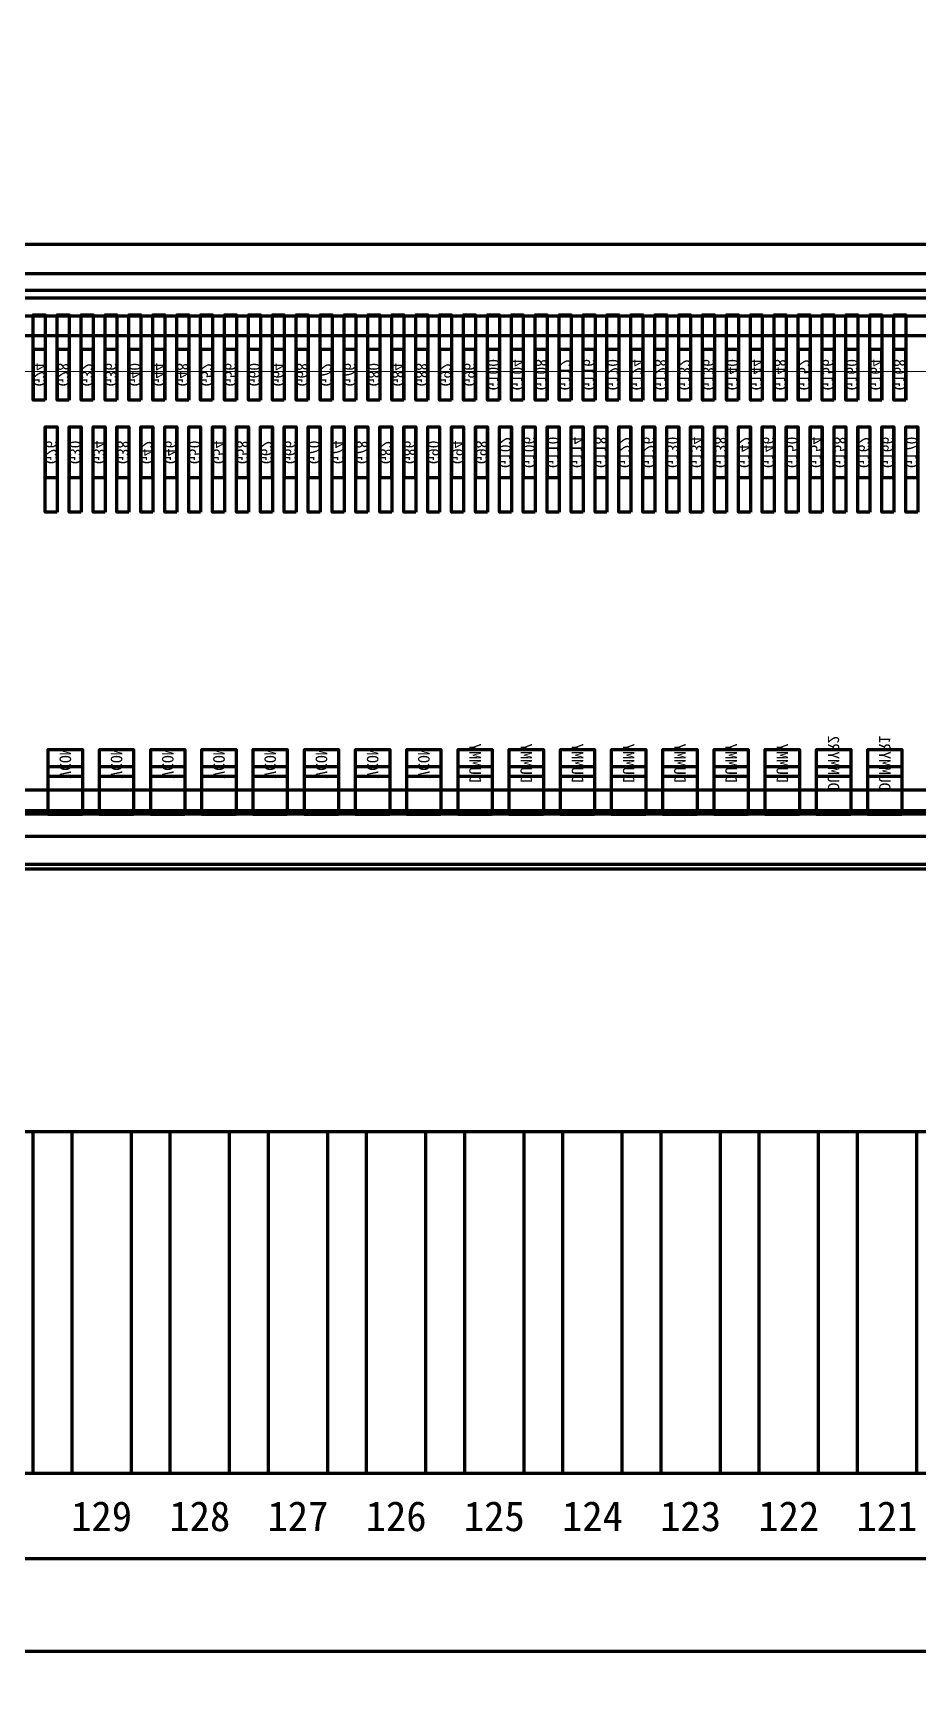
# Model space of a CAD drawing. Extents: x -128 to 4168, y -1774 to 38.
# Drawn here: x 2012.493 to 2013.529, y -869.566 to -867.614 of the extents above; entities that cross this region are included whole.
import ezdxf
from ezdxf.enums import TextEntityAlignment as Align

# ---------------------------------------------------------------- set-up
doc = ezdxf.new("R2010")
doc.units = 0
doc.header["$LTSCALE"] = 16.335
for name, color, linetype, lineweight in [('dim', 3, 'Continuous', 13), ('L122.drawing', 7, 'Continuous', 100), ('LCD', 4, 'Continuous', 9), ('OBJ-DIM', 2, 'Continuous', 15), ('TFT_line.drawing', 3, 'Continuous', 100)]:
    doc.layers.add(name, color=color, linetype=linetype, lineweight=lineweight)
doc.layers.add('DIM（标注）', color=3, linetype='Continuous')
doc.layers.add('LCD-FPC', color=6, linetype='Continuous')
doc.styles.add('Arial', font='simhei.ttf')
doc.styles.get("Standard").update_dxf_attribs({"font": '', "width": 0.8})
doc.styles.get('Standard').set_extended_font_data('NSimSun')
doc.dimstyles.new('STANDARD$0', dxfattribs={"dimtxt": 1.6, "dimasz": 1.2, "dimexe": 0.6, "dimexo": 0.6, "dimgap": 0.6, "dimtad": 1, "dimzin": 9, "dimdsep": 46, "dimtxsty": 'Standard', "dimcen": 0.198, "dimazin": 0, "dimtfac": 1, "dimtmove": 0, "dimatfit": 3, "dimfxl": 1, "dimtolj": 1, "dimtzin": 0, "dimlwd": -1, "dimlwe": -1, "dimarcsym": 0})
doc.dimstyles.new('标注-赛华', dxfattribs={"dimtxt": 2.5, "dimasz": 2.5, "dimexe": 1.25, "dimexo": 0.65, "dimtad": 1, "dimzin": 1, "dimdsep": 46, "dimtxsty": 'Arial', "dimcen": 1.5, "dimadec": 0, "dimazin": 0, "dimtfac": 1, "dimtmove": 0, "dimatfit": 3, "dimfxl": 1, "dimtolj": 1, "dimtzin": 0, "dimarcsym": 0})
doc.dimstyles.new('标注模版', dxfattribs={"dimtxt": 1.5, "dimasz": 2, "dimexe": 0.5, "dimexo": 0.5, "dimgap": 0.2, "dimtad": 1, "dimzin": 1, "dimdsep": 46, "dimtxsty": 'Arial', "dimcen": 1, "dimclrd": 3, "dimclre": 3, "dimclrt": 3, "dimadec": 0, "dimazin": 0, "dimtp": 1.2, "dimtm": 1.2, "dimtfac": 1, "dimtmove": 0, "dimatfit": 3, "dimfxl": 1, "dimtolj": 1, "dimarcsym": 0})

# ---------------------------------------------------------------- blocks, each defined once
blk = doc.blocks.new('*D834')
at = {"layer": 'Defpoints', "color": 0}
for p in [(1829.9211, -534.4975), (1806.7256, -576.0275), (1827.5846, -576.0275), (2017.2276, -827.7448), (1987.1938, -872.1748), (2014.8911, -872.1748)]:
    blk.add_point(p, dxfattribs=at)
at = {"layer": 'dim', "color": 3, "lineweight": -2}
for p, q in [((1829.0111, -534.4975), (1804.9756, -534.4975)), ((1806.7256, -535.8975), (1806.7256, -574.6275)), ((1826.6746, -576.0275), (1804.9756, -576.0275)), ((2016.3176, -827.7448), (1985.4438, -827.7448)), ((1987.1938, -829.1448), (1987.1938, -870.7748)), ((2013.9811, -872.1748), (1985.4438, -872.1748))]:
    blk.add_line(p, q, dxfattribs=at)
at = {"layer": 'dim', "color": 3}
for points in [[(1806.4923, -535.8975), (1806.959, -535.8975), (1806.7256, -534.4975)], [(1806.4923, -574.6275), (1806.959, -574.6275), (1806.7256, -576.0275)], [(1986.9605, -829.1448), (1987.4271, -829.1448), (1987.1938, -827.7448)], [(1986.9605, -870.7748), (1987.4271, -870.7748), (1987.1938, -872.1748)]]:
    blk.add_solid(points, dxfattribs=at)
at = {"layer": 'dim', "color": 3, "char_height": 1.4, "attachment_point": 5, "rotation": 90, "style": 'Arial'}
for s, insert in [('\\A1;41.53±0.05(CG OD)', (1805.5844, -555.4796)), ('\\A1;44.43±0.05(CG OD)', (1986.0526, -850.0519))]:
    blk.add_mtext(s, dxfattribs=dict(at, insert=insert))
blk = doc.blocks.new('fpc_pad')
at = {"layer": 'TFT_line.drawing', "color": 3, "linetype": 'Continuous', "lineweight": 100}
blk.add_lwpolyline([(-0.035, -0.2), (0.035, -0.2), (0.035, 0.2), (-0.035, 0.2)], close=True, dxfattribs=at)
blk = doc.blocks.new('fpc')
at = {"layer": 'TFT_line.drawing', "color": 3, "linetype": 'Continuous', "lineweight": 100}
blk.add_lwpolyline([(0, -0.2), (16.22, -0.2), (16.22, 0.2), (0, 0.2)], close=True, dxfattribs=at)
at = {"color": 1, "linetype": 'Continuous', "lineweight": 100, "row_count": 1, "column_count": 129, "row_spacing": 0.9009999999999999, "column_spacing": 0.115}
blk.add_blockref('fpc_pad', (0.75, 0), dxfattribs=at)
at = {"layer": 'L122.drawing', "color": 7, "linetype": 'Continuous', "lineweight": 100}
for s, p in [('129', (0.98, -0.2505)), ('128', (1.095, -0.2505)), ('127', (1.21, -0.2505)), ('126', (1.325, -0.2505)), ('125', (1.44, -0.2505)), ('124', (1.555, -0.2505)), ('123', (1.67, -0.2505)), ('122', (1.785, -0.2505)), ('121', (1.9, -0.2505))]:
    blk.add_text(s, height=0.035, dxfattribs=at).set_placement(p, align=Align.MIDDLE_CENTER)
blk = doc.blocks.new('ic_ST7789V2')
at = {"layer": 'L122.drawing', "color": 7, "linetype": 'Continuous', "lineweight": 100}
for points in [[(-7.5775, -0.349), (7.5775, -0.349), (7.5775, 0.349), (-7.5775, 0.349)], [(6.188, 0.20058), (6.202, 0.20058), (6.202, 0.30058), (6.188, 0.30058)], [(6.216, 0.20058), (6.23, 0.20058), (6.23, 0.30058), (6.216, 0.30058)], [(6.244, 0.20058), (6.258, 0.20058), (6.258, 0.30058), (6.244, 0.30058)], [(6.272, 0.20058), (6.286, 0.20058), (6.286, 0.30058), (6.272, 0.30058)], [(6.3, 0.20058), (6.314, 0.20058), (6.314, 0.30058), (6.3, 0.30058)], [(6.328, 0.20058), (6.342, 0.20058), (6.342, 0.30058), (6.328, 0.30058)], [(6.356, 0.20058), (6.37, 0.20058), (6.37, 0.30058), (6.356, 0.30058)], [(6.384, 0.20058), (6.398, 0.20058), (6.398, 0.30058), (6.384, 0.30058)], [(6.412, 0.20058), (6.426, 0.20058), (6.426, 0.30058), (6.412, 0.30058)], [(6.44, 0.20058), (6.454, 0.20058), (6.454, 0.30058), (6.44, 0.30058)], [(6.468, 0.20058), (6.482, 0.20058), (6.482, 0.30058), (6.468, 0.30058)], [(6.496, 0.20058), (6.51, 0.20058), (6.51, 0.30058), (6.496, 0.30058)], [(6.524, 0.20058), (6.538, 0.20058), (6.538, 0.30058), (6.524, 0.30058)], [(6.552, 0.20058), (6.566, 0.20058), (6.566, 0.30058), (6.552, 0.30058)], [(6.58, 0.20058), (6.594, 0.20058), (6.594, 0.30058), (6.58, 0.30058)], [(6.608, 0.20058), (6.622, 0.20058), (6.622, 0.30058), (6.608, 0.30058)], [(6.636, 0.20058), (6.65, 0.20058), (6.65, 0.30058), (6.636, 0.30058)], [(6.664, 0.20058), (6.678, 0.20058), (6.678, 0.30058), (6.664, 0.30058)], [(6.692, 0.20058), (6.706, 0.20058), (6.706, 0.30058), (6.692, 0.30058)], [(6.72, 0.20058), (6.734, 0.20058), (6.734, 0.30058), (6.72, 0.30058)], [(6.748, 0.20058), (6.762, 0.20058), (6.762, 0.30058), (6.748, 0.30058)], [(6.776, 0.20058), (6.79, 0.20058), (6.79, 0.30058), (6.776, 0.30058)], [(6.804, 0.20058), (6.818, 0.20058), (6.818, 0.30058), (6.804, 0.30058)], [(6.832, 0.20058), (6.846, 0.20058), (6.846, 0.30058), (6.832, 0.30058)], [(6.86, 0.20058), (6.874, 0.20058), (6.874, 0.30058), (6.86, 0.30058)], [(6.888, 0.20058), (6.902, 0.20058), (6.902, 0.30058), (6.888, 0.30058)], [(6.916, 0.20058), (6.93, 0.20058), (6.93, 0.30058), (6.916, 0.30058)], [(6.944, 0.20058), (6.958, 0.20058), (6.958, 0.30058), (6.944, 0.30058)], [(6.972, 0.20058), (6.986, 0.20058), (6.986, 0.30058), (6.972, 0.30058)], [(7, 0.20058), (7.014, 0.20058), (7.014, 0.30058), (7, 0.30058)], [(7.028, 0.20058), (7.042, 0.20058), (7.042, 0.30058), (7.028, 0.30058)], [(7.056, 0.20058), (7.07, 0.20058), (7.07, 0.30058), (7.056, 0.30058)], [(7.084, 0.20058), (7.098, 0.20058), (7.098, 0.30058), (7.084, 0.30058)], [(7.112, 0.20058), (7.126, 0.20058), (7.126, 0.30058), (7.112, 0.30058)], [(7.14, 0.20058), (7.154, 0.20058), (7.154, 0.30058), (7.14, 0.30058)], [(7.168, 0.20058), (7.182, 0.20058), (7.182, 0.30058), (7.168, 0.30058)], [(7.196, 0.20058), (7.21, 0.20058), (7.21, 0.30058), (7.196, 0.30058)], [(6.174, 0.06958), (6.188, 0.06958), (6.188, 0.16958), (6.174, 0.16958)], [(6.202, 0.06958), (6.216, 0.06958), (6.216, 0.16958), (6.202, 0.16958)], [(6.23, 0.06958), (6.244, 0.06958), (6.244, 0.16958), (6.23, 0.16958)], [(6.258, 0.06958), (6.272, 0.06958), (6.272, 0.16958), (6.258, 0.16958)], [(6.286, 0.06958), (6.3, 0.06958), (6.3, 0.16958), (6.286, 0.16958)], [(6.314, 0.06958), (6.328, 0.06958), (6.328, 0.16958), (6.314, 0.16958)], [(6.342, 0.06958), (6.356, 0.06958), (6.356, 0.16958), (6.342, 0.16958)], [(6.37, 0.06958), (6.384, 0.06958), (6.384, 0.16958), (6.37, 0.16958)], [(6.398, 0.06958), (6.412, 0.06958), (6.412, 0.16958), (6.398, 0.16958)], [(6.426, 0.06958), (6.44, 0.06958), (6.44, 0.16958), (6.426, 0.16958)], [(6.454, 0.06958), (6.468, 0.06958), (6.468, 0.16958), (6.454, 0.16958)], [(6.482, 0.06958), (6.496, 0.06958), (6.496, 0.16958), (6.482, 0.16958)], [(6.51, 0.06958), (6.524, 0.06958), (6.524, 0.16958), (6.51, 0.16958)], [(6.538, 0.06958), (6.552, 0.06958), (6.552, 0.16958), (6.538, 0.16958)], [(6.566, 0.06958), (6.58, 0.06958), (6.58, 0.16958), (6.566, 0.16958)], [(6.594, 0.06958), (6.608, 0.06958), (6.608, 0.16958), (6.594, 0.16958)], [(6.622, 0.06958), (6.636, 0.06958), (6.636, 0.16958), (6.622, 0.16958)], [(6.65, 0.06958), (6.664, 0.06958), (6.664, 0.16958), (6.65, 0.16958)], [(6.678, 0.06958), (6.692, 0.06958), (6.692, 0.16958), (6.678, 0.16958)], [(6.706, 0.06958), (6.72, 0.06958), (6.72, 0.16958), (6.706, 0.16958)], [(6.734, 0.06958), (6.748, 0.06958), (6.748, 0.16958), (6.734, 0.16958)], [(6.762, 0.06958), (6.776, 0.06958), (6.776, 0.16958), (6.762, 0.16958)], [(6.79, 0.06958), (6.804, 0.06958), (6.804, 0.16958), (6.79, 0.16958)], [(6.818, 0.06958), (6.832, 0.06958), (6.832, 0.16958), (6.818, 0.16958)], [(6.846, 0.06958), (6.86, 0.06958), (6.86, 0.16958), (6.846, 0.16958)], [(6.874, 0.06958), (6.888, 0.06958), (6.888, 0.16958), (6.874, 0.16958)], [(6.902, 0.06958), (6.916, 0.06958), (6.916, 0.16958), (6.902, 0.16958)], [(6.93, 0.06958), (6.944, 0.06958), (6.944, 0.16958), (6.93, 0.16958)], [(6.958, 0.06958), (6.972, 0.06958), (6.972, 0.16958), (6.958, 0.16958)], [(6.986, 0.06958), (7, 0.06958), (7, 0.16958), (6.986, 0.16958)], [(7.014, 0.06958), (7.028, 0.06958), (7.028, 0.16958), (7.014, 0.16958)], [(7.042, 0.06958), (7.056, 0.06958), (7.056, 0.16958), (7.042, 0.16958)], [(7.07, 0.06958), (7.084, 0.06958), (7.084, 0.16958), (7.07, 0.16958)], [(7.098, 0.06958), (7.112, 0.06958), (7.112, 0.16958), (7.098, 0.16958)], [(7.126, 0.06958), (7.14, 0.06958), (7.14, 0.16958), (7.126, 0.16958)], [(7.154, 0.06958), (7.168, 0.06958), (7.168, 0.16958), (7.154, 0.16958)], [(7.182, 0.06958), (7.196, 0.06958), (7.196, 0.16958), (7.182, 0.16958)], [(6.1925, -0.28462), (6.2325, -0.28462), (6.2325, -0.22862), (6.1925, -0.22862)], [(6.2525, -0.28462), (6.2925, -0.28462), (6.2925, -0.22862), (6.2525, -0.22862)], [(6.3125, -0.28462), (6.3525, -0.28462), (6.3525, -0.22862), (6.3125, -0.22862)], [(6.3725, -0.28462), (6.4125, -0.28462), (6.4125, -0.22862), (6.3725, -0.22862)], [(6.4325, -0.28462), (6.4725, -0.28462), (6.4725, -0.22862), (6.4325, -0.22862)], [(6.4925, -0.28462), (6.5325, -0.28462), (6.5325, -0.22862), (6.4925, -0.22862)], [(6.5525, -0.28462), (6.5925, -0.28462), (6.5925, -0.22862), (6.5525, -0.22862)], [(6.6125, -0.28462), (6.6525, -0.28462), (6.6525, -0.22862), (6.6125, -0.22862)], [(6.6725, -0.28462), (6.7125, -0.28462), (6.7125, -0.22862), (6.6725, -0.22862)], [(6.7325, -0.28462), (6.7725, -0.28462), (6.7725, -0.22862), (6.7325, -0.22862)], [(6.7925, -0.28462), (6.8325, -0.28462), (6.8325, -0.22862), (6.7925, -0.22862)], [(6.8525, -0.28462), (6.8925, -0.28462), (6.8925, -0.22862), (6.8525, -0.22862)], [(6.9125, -0.28462), (6.9525, -0.28462), (6.9525, -0.22862), (6.9125, -0.22862)], [(6.9725, -0.28462), (7.0125, -0.28462), (7.0125, -0.22862), (6.9725, -0.22862)], [(7.0325, -0.28462), (7.0725, -0.28462), (7.0725, -0.22862), (7.0325, -0.22862)], [(7.0925, -0.28462), (7.1325, -0.28462), (7.1325, -0.22862), (7.0925, -0.22862)], [(7.1525, -0.28462), (7.1925, -0.28462), (7.1925, -0.22862), (7.1525, -0.22862)]]:
    blk.add_lwpolyline(points, close=True, dxfattribs=at)
blk = doc.blocks.new('OLB_GU')
at = {"layer": 'TFT_line.drawing', "color": 3, "linetype": 'Continuous', "lineweight": 100}
blk.add_lwpolyline([(-0.00675, -0.03), (0.00675, -0.03), (0.00675, 0.03), (-0.00675, 0.03)], close=True, dxfattribs=at)
blk = doc.blocks.new('OLB_GB')
at = {"layer": 'TFT_line.drawing', "color": 3, "linetype": 'Continuous', "lineweight": 100}
blk.add_lwpolyline([(-0.00675, -0.03), (0.00675, -0.03), (0.00675, 0.03), (-0.00675, 0.03)], close=True, dxfattribs=at)
blk = doc.blocks.new('ilb')
at = {"layer": 'TFT_line.drawing', "color": 3, "linetype": 'Continuous', "lineweight": 100}
blk.add_lwpolyline([(-0.02, -0.0159), (0.02, -0.0159), (0.02, 0.0159), (-0.02, 0.0159)], close=True, dxfattribs=at)
blk = doc.blocks.new('ic_ST7789V3')
at = {"layer": 'TFT_line.drawing', "color": 3, "linetype": 'Continuous', "lineweight": 100}
blk.add_lwpolyline([(-7.5475, -0.2665), (7.5475, -0.2665), (7.5475, 0.2665), (-7.5475, 0.2665)], close=True, dxfattribs=at)
at = {"color": 1, "linetype": 'Continuous', "lineweight": 100}
for name, p in [('OLB_GU', (6.195, 0.2205)), ('OLB_GU', (6.223, 0.2205)), ('OLB_GU', (6.251, 0.2205)), ('OLB_GU', (6.279, 0.2205)), ('OLB_GU', (6.307, 0.2205)), ('OLB_GU', (6.335, 0.2205)), ('OLB_GU', (6.363, 0.2205)), ('OLB_GU', (6.391, 0.2205)), ('OLB_GU', (6.419, 0.2205)), ('OLB_GU', (6.447, 0.2205)), ('OLB_GU', (6.475, 0.2205)), ('OLB_GU', (6.503, 0.2205)), ('OLB_GU', (6.531, 0.2205)), ('OLB_GU', (6.559, 0.2205)), ('OLB_GU', (6.587, 0.2205)), ('OLB_GU', (6.615, 0.2205)), ('OLB_GU', (6.643, 0.2205)), ('OLB_GU', (6.671, 0.2205)), ('OLB_GU', (6.699, 0.2205)), ('OLB_GU', (6.727, 0.2205)), ('OLB_GU', (6.755, 0.2205)), ('OLB_GU', (6.783, 0.2205)), ('OLB_GU', (6.811, 0.2205)), ('OLB_GU', (6.839, 0.2205)), ('OLB_GU', (6.867, 0.2205)), ('OLB_GU', (6.895, 0.2205)), ('OLB_GU', (6.923, 0.2205)), ('OLB_GU', (6.951, 0.2205)), ('OLB_GU', (6.979, 0.2205)), ('OLB_GU', (7.007, 0.2205)), ('OLB_GU', (7.035, 0.2205)), ('OLB_GU', (7.063, 0.2205)), ('OLB_GU', (7.091, 0.2205)), ('OLB_GU', (7.119, 0.2205)), ('OLB_GU', (7.147, 0.2205)), ('OLB_GU', (7.175, 0.2205)), ('OLB_GU', (7.203, 0.2205)), ('OLB_GB', (6.181, 0.1295)), ('OLB_GB', (6.209, 0.1295)), ('OLB_GB', (6.237, 0.1295)), ('OLB_GB', (6.265, 0.1295)), ('OLB_GB', (6.293, 0.1295)), ('OLB_GB', (6.321, 0.1295)), ('OLB_GB', (6.349, 0.1295)), ('OLB_GB', (6.377, 0.1295)), ('OLB_GB', (6.405, 0.1295)), ('OLB_GB', (6.433, 0.1295)), ('OLB_GB', (6.461, 0.1295)), ('OLB_GB', (6.489, 0.1295)), ('OLB_GB', (6.517, 0.1295)), ('OLB_GB', (6.545, 0.1295)), ('OLB_GB', (6.573, 0.1295)), ('OLB_GB', (6.601, 0.1295)), ('OLB_GB', (6.629, 0.1295)), ('OLB_GB', (6.657, 0.1295)), ('OLB_GB', (6.685, 0.1295)), ('OLB_GB', (6.713, 0.1295)), ('OLB_GB', (6.741, 0.1295)), ('OLB_GB', (6.769, 0.1295)), ('OLB_GB', (6.797, 0.1295)), ('OLB_GB', (6.825, 0.1295)), ('OLB_GB', (6.853, 0.1295)), ('OLB_GB', (6.881, 0.1295)), ('OLB_GB', (6.909, 0.1295)), ('OLB_GB', (6.937, 0.1295)), ('OLB_GB', (6.965, 0.1295)), ('OLB_GB', (6.993, 0.1295)), ('OLB_GB', (7.021, 0.1295)), ('OLB_GB', (7.049, 0.1295)), ('OLB_GB', (7.077, 0.1295)), ('OLB_GB', (7.105, 0.1295)), ('OLB_GB', (7.133, 0.1295)), ('OLB_GB', (7.161, 0.1295)), ('OLB_GB', (7.189, 0.1295)), ('ilb', (6.2125, -0.2346)), ('ilb', (6.2725, -0.2346)), ('ilb', (6.3325, -0.2346)), ('ilb', (6.3925, -0.2346)), ('ilb', (6.4525, -0.2346)), ('ilb', (6.5125, -0.2346)), ('ilb', (6.5725, -0.2346)), ('ilb', (6.6325, -0.2346)), ('ilb', (6.6925, -0.2346)), ('ilb', (6.7525, -0.2346)), ('ilb', (6.8125, -0.2346)), ('ilb', (6.8725, -0.2346)), ('ilb', (6.9325, -0.2346)), ('ilb', (6.9925, -0.2346)), ('ilb', (7.0525, -0.2346)), ('ilb', (7.1125, -0.2346)), ('ilb', (7.1725, -0.2346))]:
    blk.add_blockref(name, p, dxfattribs=at)
at = {"layer": 'TFT_line.drawing', "color": 3, "linetype": 'Continuous', "lineweight": 100}
for s, p in [('G168', (6.195, 0.2205)), ('G164', (6.223, 0.2205)), ('G160', (6.251, 0.2205)), ('G156', (6.279, 0.2205)), ('G152', (6.307, 0.2205)), ('G148', (6.335, 0.2205)), ('G144', (6.363, 0.2205)), ('G140', (6.391, 0.2205)), ('G136', (6.419, 0.2205)), ('G132', (6.447, 0.2205)), ('G128', (6.475, 0.2205)), ('G124', (6.503, 0.2205)), ('G120', (6.531, 0.2205)), ('G116', (6.559, 0.2205)), ('G112', (6.587, 0.2205)), ('G108', (6.615, 0.2205)), ('G104', (6.643, 0.2205)), ('G100', (6.671, 0.2205)), ('G96', (6.699, 0.2205)), ('G92', (6.727, 0.2205)), ('G88', (6.755, 0.2205)), ('G84', (6.783, 0.2205)), ('G80', (6.811, 0.2205)), ('G76', (6.839, 0.2205)), ('G72', (6.867, 0.2205)), ('G68', (6.895, 0.2205)), ('G64', (6.923, 0.2205)), ('G60', (6.951, 0.2205)), ('G56', (6.979, 0.2205)), ('G52', (7.007, 0.2205)), ('G48', (7.035, 0.2205)), ('G44', (7.063, 0.2205)), ('G40', (7.091, 0.2205)), ('G36', (7.119, 0.2205)), ('G32', (7.147, 0.2205)), ('G28', (7.175, 0.2205)), ('G24', (7.203, 0.2205)), ('G170', (6.181, 0.1295)), ('G166', (6.209, 0.1295)), ('G162', (6.237, 0.1295)), ('G158', (6.265, 0.1295)), ('G154', (6.293, 0.1295)), ('G150', (6.321, 0.1295)), ('G146', (6.349, 0.1295)), ('G142', (6.377, 0.1295)), ('G138', (6.405, 0.1295)), ('G134', (6.433, 0.1295)), ('G130', (6.461, 0.1295)), ('G126', (6.489, 0.1295)), ('G122', (6.517, 0.1295)), ('G118', (6.545, 0.1295)), ('G114', (6.573, 0.1295)), ('G110', (6.601, 0.1295)), ('G106', (6.629, 0.1295)), ('G102', (6.657, 0.1295)), ('G98', (6.685, 0.1295)), ('G94', (6.713, 0.1295)), ('G90', (6.741, 0.1295)), ('G86', (6.769, 0.1295)), ('G82', (6.797, 0.1295)), ('G78', (6.825, 0.1295)), ('G74', (6.853, 0.1295)), ('G70', (6.881, 0.1295)), ('G66', (6.909, 0.1295)), ('G62', (6.937, 0.1295)), ('G58', (6.965, 0.1295)), ('G54', (6.993, 0.1295)), ('G50', (7.021, 0.1295)), ('G46', (7.049, 0.1295)), ('G42', (7.077, 0.1295)), ('G38', (7.105, 0.1295)), ('G34', (7.133, 0.1295)), ('G30', (7.161, 0.1295)), ('G26', (7.189, 0.1295)), ('DUMMYR1', (6.2125, -0.2346)), ('DUMMYR2', (6.2725, -0.2346)), ('DUMMY', (6.3325, -0.2346)), ('DUMMY', (6.3925, -0.2346)), ('DUMMY', (6.4525, -0.2346)), ('DUMMY', (6.5125, -0.2346)), ('DUMMY', (6.5725, -0.2346)), ('DUMMY', (6.6325, -0.2346)), ('DUMMY', (6.6925, -0.2346)), ('VCOM', (6.7525, -0.2346)), ('VCOM', (6.8125, -0.2346)), ('VCOM', (6.8725, -0.2346)), ('VCOM', (6.9325, -0.2346)), ('VCOM', (6.9925, -0.2346)), ('VCOM', (7.0525, -0.2346)), ('VCOM', (7.1125, -0.2346)), ('VCOM', (7.1725, -0.2346))]:
    blk.add_text(s, height=0.0135, rotation=90, dxfattribs=at).set_placement(p, align=Align.MIDDLE_CENTER)
blk = doc.blocks.new('ic_JD9851')
at = {"layer": 'L122.drawing', "color": 7, "linetype": 'Continuous', "lineweight": 100}
blk.add_lwpolyline([(-7.68, -0.3635), (7.68, -0.3635), (7.68, 0.3635), (-7.68, 0.3635)], close=True, dxfattribs=at)
blk = doc.blocks.new('ic_NV3030B1N')
at = {"layer": 'L122.drawing', "color": 7, "linetype": 'Continuous', "lineweight": 100}
blk.add_lwpolyline([(-7.65, -0.3025), (7.65, -0.3025), (7.65, 0.3025), (-7.65, 0.3025)], close=True, dxfattribs=at)
blk = doc.blocks.new('ic_GC9307N')
at = {"layer": 'L122.drawing', "color": 7, "linetype": 'Continuous', "lineweight": 100}
blk.add_lwpolyline([(-7.68, -0.32), (7.68, -0.32), (7.68, 0.32), (-7.68, 0.32)], close=True, dxfattribs=at)
blk = doc.blocks.new('ic_gc9306')
at = {"layer": 'L122.drawing', "color": 7, "linetype": 'Continuous', "lineweight": 100}
blk.add_lwpolyline([(-7.65, -0.29), (7.65, -0.29), (7.65, 0.29), (-7.65, 0.29)], close=True, dxfattribs=at)
blk = doc.blocks.new('ic_all')
at = {"color": 1, "linetype": 'Continuous', "lineweight": 100, "xscale": -1}
for name, p in [('ic_JD9851', (0, 0.00992)), ('ic_ST7789V2', (0, -0.01008)), ('ic_GC9307N', (0, -0.0005)), ('ic_NV3030B1N', (0, 0.008)), ('ic_gc9306', (0, -0.0005)), ('ic_ST7789V3', (0, 0))]:
    blk.add_blockref(name, p, dxfattribs=at)
blk = doc.blocks.new('*D852')
at = {"layer": 'Defpoints', "color": 0}
for p in [(1892.5413, -527.6031), (1890.9413, -540.4267), (1892.5413, -540.4156), (2060.7807, -893.6777), (2061.0807, -893.6777), (2061.0807, -897.7905)]:
    blk.add_point(p, dxfattribs=at)
at = {"layer": 'dim', "color": 3, "lineweight": -2}
for p, q in [((1890.9413, -539.5167), (1890.9413, -525.8531)), ((1892.5413, -539.5056), (1892.5413, -525.8531)), ((1889.5413, -527.6031), (1888.1413, -527.6031)), ((1890.9413, -527.6031), (1892.5413, -527.6031)), ((1893.9413, -527.6031), (1908.808, -527.6031))]:
    blk.add_line(p, q, dxfattribs=at)
at = {"layer": 'dim', "color": 3}
for points in [[(1889.5413, -527.3698), (1889.5413, -527.8364), (1890.9413, -527.6031)], [(1893.9413, -527.3698), (1893.9413, -527.8364), (1892.5413, -527.6031)]]:
    blk.add_solid(points, dxfattribs=at)
at = {"layer": 'DIM（标注）', "color": 3, "lineweight": -2}
for p, q in [((2060.7807, -894.1777), (2060.7807, -898.2905)), ((2061.0807, -894.1777), (2061.0807, -898.2905)), ((2058.7807, -897.7905), (2056.7807, -897.7905)), ((2060.7807, -897.7905), (2061.0807, -897.7905)), ((2063.0807, -897.7905), (2082.5999, -897.7905))]:
    blk.add_line(p, q, dxfattribs=at)
at = {"layer": 'DIM（标注）', "color": 3}
for points in [[(2058.7807, -897.4571), (2058.7807, -898.1238), (2060.7807, -897.7905)], [(2063.0807, -897.4571), (2063.0807, -898.1238), (2061.0807, -897.7905)]]:
    blk.add_solid(points, dxfattribs=at)
at = {"layer": 'dim', "color": 3, "insert": (1902.0747, -526.5877), "char_height": 1.4, "attachment_point": 5, "style": 'Arial'}
blk.add_mtext('\\A1;CG 1.60±0.05', dxfattribs=at)
at = {"layer": 'DIM（标注）', "color": 3, "insert": (2073.8403, -896.8321), "char_height": 1.5, "attachment_point": 5, "style": 'Arial'}
blk.add_mtext('\\A1;FPC+PI=0.30{\\fArial|b0|i0|c134|p34;%%P}0.03', dxfattribs=at)
blk = doc.blocks.new('*D858')
at = {"layer": 'Defpoints', "color": 0}
for p in [(2001.033, -864.1748), (2014.9485, -881.9179), (2014.9485, -887.6398)]:
    blk.add_point(p, dxfattribs=at)
at = {"layer": 'LCD-FPC', "color": 0}
for p, q in [((2001.033, -864.7748), (2001.033, -888.2398)), ((2014.9485, -882.5179), (2014.9485, -888.2398)), ((2002.233, -887.6398), (2013.7485, -887.6398))]:
    blk.add_line(p, q, dxfattribs=at)
for points in [[(2002.233, -887.4398), (2002.233, -887.8398), (2001.033, -887.6398)], [(2013.7485, -887.4398), (2013.7485, -887.8398), (2014.9485, -887.6398)]]:
    blk.add_solid(points, dxfattribs=at)
at = {"layer": 'LCD-FPC', "color": 0, "insert": (2007.9908, -886.2398), "char_height": 1.6, "attachment_point": 5}
blk.add_mtext('\\A1;13.92', dxfattribs=at)

msp = doc.modelspace()

# ---------------------------------------------------------------- linework, layer by layer
at = {"layer": 'LCD', "color": 30}
msp.add_lwpolyline([(2010.8479, -872.76, -0.414214), (2011.6479, -871.96), (2012.7482, -871.96, 0.414214), (2013.3482, -871.36), (2013.3482, -870.51, 0.414214), (2012.7482, -869.91), (2011.693, -869.91, -0.414214), (2011.493, -869.71), (2011.493, -868.9008), (2027.913, -868.9008), (2027.913, -869.71, -0.414214), (2027.713, -869.91), (2026.6488, -869.91, 0.414214), (2026.0488, -870.51), (2026.0488, -871.36, 0.414214), (2026.6488, -871.96), (2027.5581, -871.96, -0.414214), (2028.5581, -872.96), (2028.5581, -879.9179, -0.414214), (2027.5581, -880.9179), (2025.4485, -880.9179, 0.414214), (2024.4485, -881.9179), (2024.4485, -893.1911, -0.414214)], format="xyb", dxfattribs=at)
at = {"layer": 'OBJ-DIM'}
msp.add_line((2006.0351, -868.01), (2033.3619, -868.01), dxfattribs=at)
at = {"layer": 'OBJ-DIM', "linetype": 'Continuous', "lineweight": 100}
msp.add_lwpolyline([(2035.4585, -836.5761), (2035.4585, -863.412), (2035.4398, -863.8887), (2035.3835, -864.3643), (2035.29, -864.8341), (2035.16, -865.2951), (2034.9943, -865.7444), (2034.7937, -866.1794), (2034.5597, -866.5973), (2034.2936, -866.9956), (2033.9971, -867.3717), (2033.6719, -867.7235), (2033.3202, -868.0486), (2032.944, -868.3451), (2032.5458, -868.6112), (2032.1279, -868.8453), (2031.6929, -869.0458), (2031.2435, -869.2116), (2030.7825, -869.3416), (2030.3128, -869.435), (2029.8371, -869.4913), (2029.3605, -869.51), (2010.0365, -869.51)], dxfattribs=at)
at = {"layer": 'TFT_line.drawing', "color": 3, "linetype": 'Continuous', "lineweight": 100}
msp.add_lwpolyline([(2010.043, -869.4008), (2029.363, -869.4008), (2029.8337, -869.3823), (2030.3016, -869.3269), (2030.7637, -869.235), (2031.2171, -869.1071), (2031.6591, -868.9441), (2032.0869, -868.7468), (2032.498, -868.5166), (2032.8897, -868.2549), (2033.2597, -867.9632), (2033.6056, -867.6434), (2033.9254, -867.2975), (2034.2171, -866.9275), (2034.4788, -866.5358), (2034.709, -866.1247), (2034.9063, -865.6969), (2035.0693, -865.2549), (2035.1972, -864.8015), (2035.2891, -864.3394), (2035.3445, -863.8715), (2035.363, -863.4008), (2035.363, -836.5688)], dxfattribs=at)

# ---------------------------------------------------------------- block references
at = {"color": 1, "linetype": 'Continuous', "lineweight": 100}
for name, p in [('ic_all', (2019.703, -868.2343)), ('fpc', (2011.593, -869.1008))]:
    msp.add_blockref(name, p, dxfattribs=at)

# ---------------------------------------------------------------- dimensions: what is measured, and where the dimension line sits
at = {"layer": 'dim'}
dim = msp.add_linear_dim(base=(1987.1938, -872.1748), p1=(2017.2276, -827.7448), p2=(2014.8911, -872.1748), angle=90, text='<>(CG OD)', dimstyle='标注-赛华', override={"dimscale": 1.4, "dimtxt": 1, "dimasz": 1, "dimgap": 0.2, "dimclrd": 3, "dimclre": 3, "dimclrt": 3, "dimtol": 1, "dimtp": 0.05, "dimtm": 0.05}, dxfattribs=at)
dim.commit()
dim.dimension.update_dxf_attribs({"geometry": '*D834', "text_midpoint": (1987.1938, -850.0519), "dimtype": 160})
at = {"layer": 'DIM（标注）', "color": 30}
dim = msp.add_linear_dim(base=(2061.0807, -897.7905), p1=(2060.7807, -893.6777), p2=(2061.0807, -893.6777), text='FPC+PI=<>{\\fArial|b0|i0|c134|p34;%%P}0.03', dimstyle='标注模版', dxfattribs=at)
dim.commit()
dim.dimension.update_dxf_attribs({"geometry": '*D852', "text_midpoint": (2073.8403, -896.8321)})
at = {"layer": 'LCD-FPC', "color": 3}
dim = msp.add_linear_dim(base=(2014.9485, -887.6398), p1=(2001.033, -864.1748), p2=(2014.9485, -881.9179), dimstyle='STANDARD$0', override={"dimfxl": 0.4, "dimarcsym": 1}, dxfattribs=at)
dim.commit()
dim.dimension.update_dxf_attribs({"geometry": '*D858', "text_midpoint": (2007.9908, -886.2398)})

doc.saveas('drawing.dxf')
